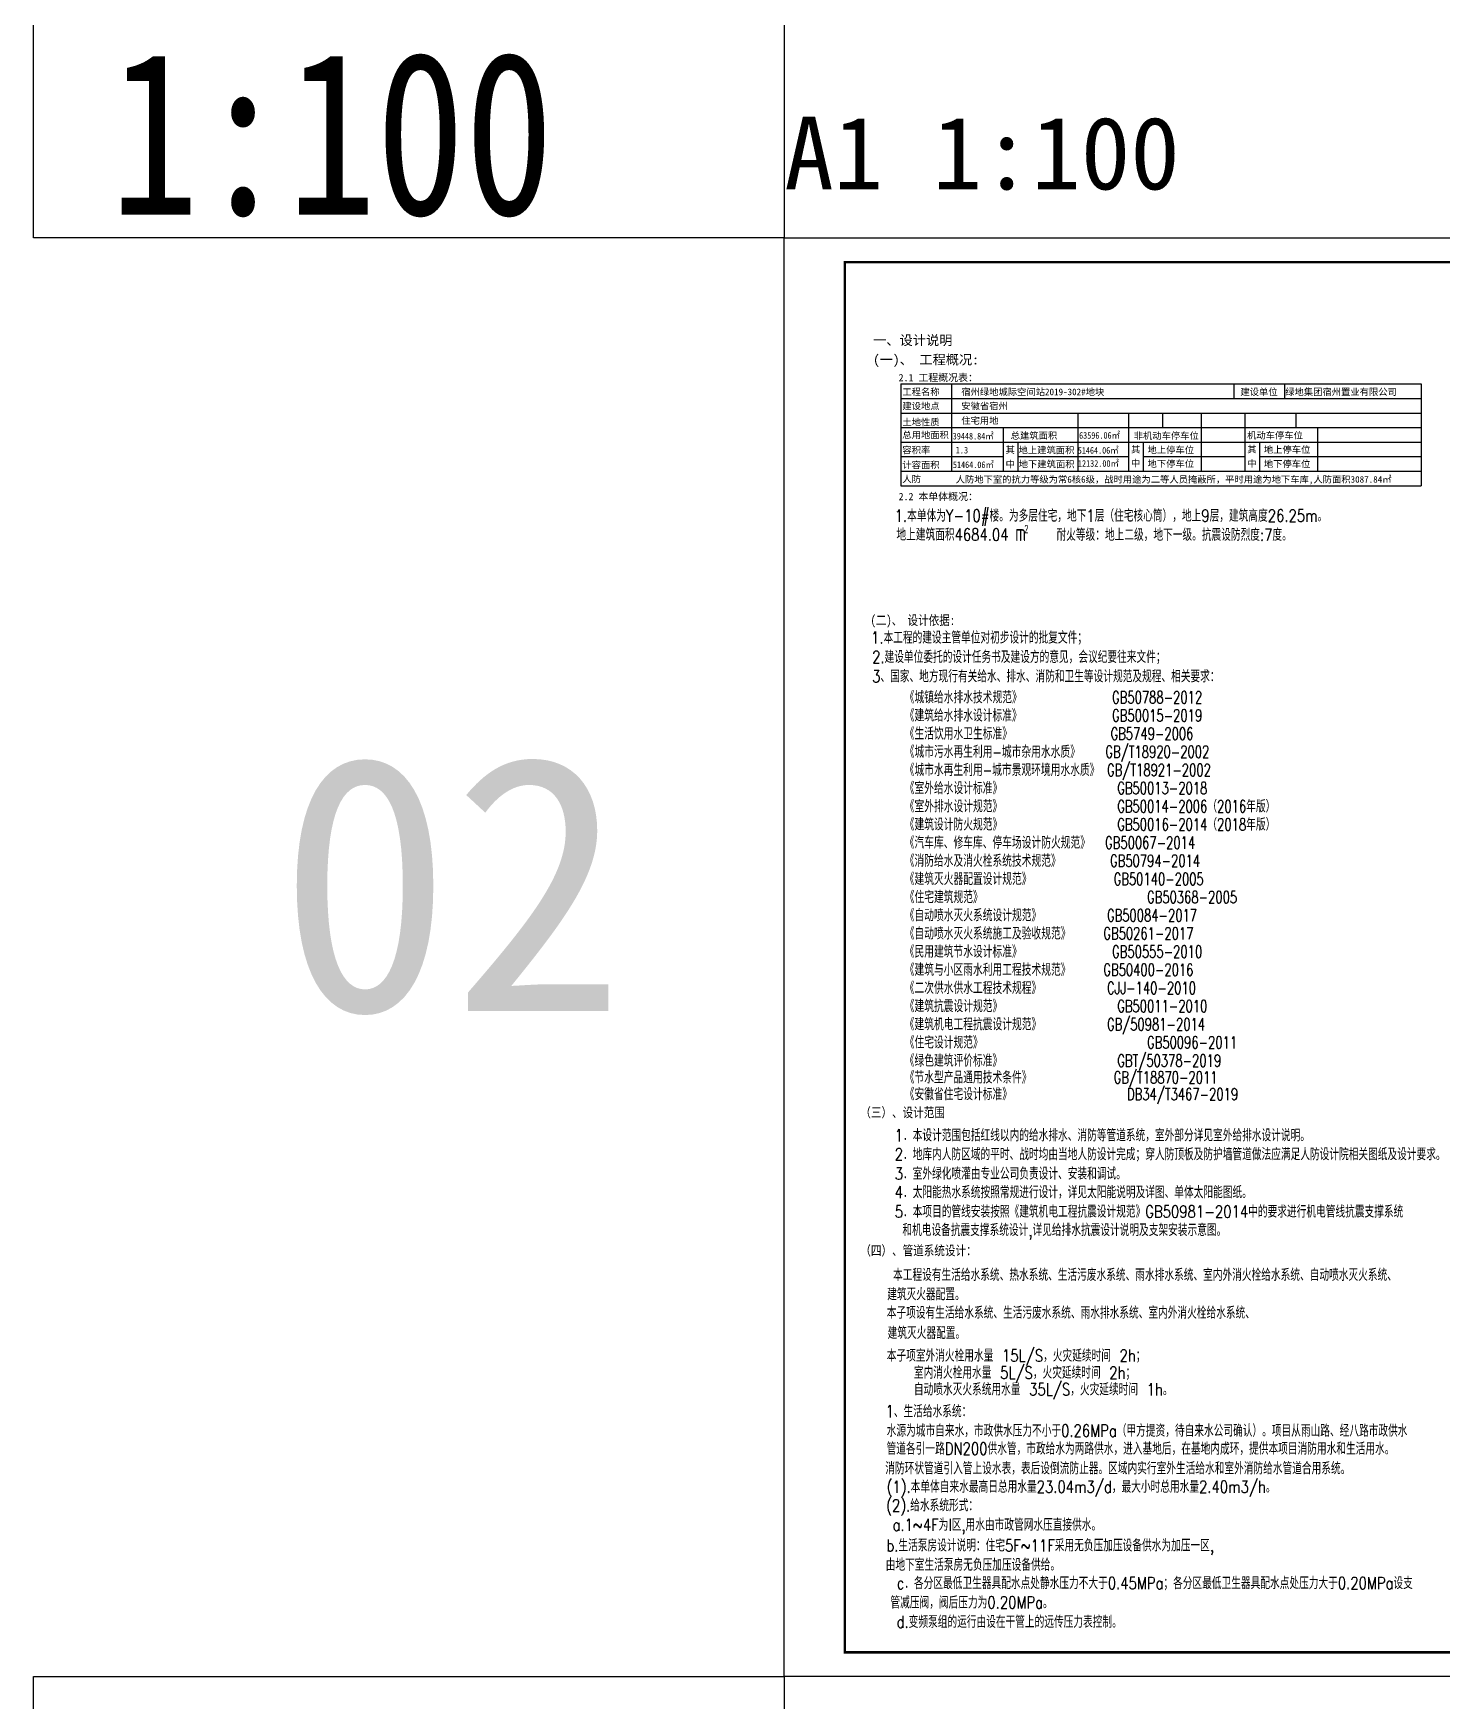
# Model space of a CAD drawing. Extents: x 27938 to 650306, y -92720 to 1524912.
# Drawn here: x 229214 to 287352, y 1028080 to 1096917 of the extents above; entities that cross this region are included whole.
import ezdxf
from ezdxf.enums import TextEntityAlignment as Align

# ---------------------------------------------------------------- set-up
doc = ezdxf.new("R2010")
doc.units = 0
doc.header["$LTSCALE"] = 1000
doc.header["$MEASUREMENT"] = 0
for name, color, linetype in [('0s_水标注', 7, 'Continuous'), ('7', 7, 'Continuous'), ('DIM_SYMB', 3, 'Continuous'), ('PUB_TEXT', 4, 'Continuous'), ('图框', 140, 'Continuous')]:
    doc.layers.add(name, color=color, linetype=linetype)
doc.layers.add('yichutu', color=7, linetype='Continuous', true_color=0xffffff, plot=False)
doc.styles.add('-黑体', font='simhei.ttf', dxfattribs={"width": 0.8})
doc.styles.add('_TCH_LABEL', font='simhei.ttf')
doc.styles.add('C', font='simhei.ttf')
doc.styles.add('CC', font='', dxfattribs={"height": 400})
doc.styles.add('HZ', font='txt', dxfattribs={"bigfont": 'hztxt'})
doc.styles.add('文字说明', font='GBENOR', dxfattribs={"width": 0.8, "bigfont": 'HZTXT'})
doc.styles.add('黑体', font='simhei.ttf')
doc.styles.get('CC').set_extended_font_data('SimSun')

# ---------------------------------------------------------------- blocks, each defined once
blk = doc.blocks.new('TK')
at = {"layer": '图框'}
blk.add_lwpolyline([(465375, 548714), (549475, 548714), (549475, 489314), (465375, 489314)], close=True, dxfattribs=at)
blk.add_lwpolyline([(465375, 548714), (549475, 548714), (549475, 489314), (465375, 489314)], close=True, dxfattribs=at)
at = {"layer": '图框', "const_width": 100}
blk.add_lwpolyline([(548475, 490314), (548475, 547714), (467875, 547714), (467875, 490314)], close=True, dxfattribs=at)
blk = doc.blocks.new('yct-841-594-84100-59399.9999999999-100-1000.0')
at = {"layer": 'yichutu', "color": 7, "true_color": 0xffffff}
blk.add_lwpolyline([(0, 0), (0, 59400), (84100, 59400), (84100, 0)], close=True, dxfattribs=at)
at = {"layer": 'yichutu', "color": 7, "true_color": 0xffffff, "style": '_TCH_LABEL'}
blk.add_text('A1 1:100', height=3000, dxfattribs=at).set_placement((0, 61400))

msp = doc.modelspace()

# ---------------------------------------------------------------- linework, layer by layer
at = {"layer": '7', "color": 0}
for p, q in [((265022, 1082440.2), (286506.1, 1082440.2)), ((265022, 1082440.2), (265022, 1078240.2)), ((267122, 1082440.2), (267122, 1078840.2)), ((278779.6, 1082440.2), (278779.6, 1081840.2)), ((280860.7, 1082440.2), (280860.7, 1081840.2)), ((286506.1, 1082440.2), (286506.1, 1078240.2)), ((265022, 1081840.2), (286506.1, 1081840.2)), ((265022, 1081240.2), (286506.1, 1081240.2)), ((272330.1, 1081240.2), (272330.1, 1078840.2)), ((274429.8, 1081240.2), (274429.8, 1078840.2)), ((275829.8, 1081240.2), (275829.8, 1080640.2)), ((277429.8, 1081240.2), (277429.8, 1078840.2)), ((279229.8, 1081240.2), (279229.8, 1078840.2)), ((281332.6, 1081240.2), (281332.6, 1080640.2)), ((265022, 1080640.2), (286506.1, 1080640.2)), ((269249.8, 1080640.2), (269249.8, 1078840.2)), ((282229.8, 1080640.2), (282229.8, 1078840.2)), ((265022, 1080040.2), (286506.1, 1080040.2)), ((265022, 1079440.2), (269249.8, 1079440.2)), ((269849.8, 1080040.2), (269849.8, 1078840.2)), ((269849.8, 1079440.2), (274429.8, 1079440.2)), ((275029.8, 1080040.2), (275029.8, 1078840.2)), ((275029.8, 1079440.2), (279229.8, 1079440.2)), ((279829.8, 1080040.2), (279829.8, 1078840.2)), ((279829.8, 1079440.2), (286506.1, 1079440.2)), ((265022, 1078840.2), (286506.1, 1078840.2)), ((265022, 1078240.2), (286506.1, 1078240.2))]:
    msp.add_line(p, q, dxfattribs=at)
at = {"layer": '图框', "color": 2}
for points in [[(260214.1, 1088473.7), (229214.1, 1088473.7), (229214.1, 1106473.7), (260214.1, 1106473.7)], [(260214.1, 1011073.7), (229214.1, 1011073.7), (229214.1, 1029073.7), (260214.1, 1029073.7)]]:
    msp.add_lwpolyline(points, close=True, dxfattribs=at)

# ---------------------------------------------------------------- block references
msp.add_blockref('TK', (-205160.9, 539760))
at = {"layer": 'yichutu'}
msp.add_blockref('yct-841-594-84100-59399.9999999999-100-1000.0', (260214.1, 1029073.7), dxfattribs=at)

# ---------------------------------------------------------------- texts
at = {"layer": '0s_水标注', "color": 0, "width": 0.8}
for s, height, style, p in [('1.本单体为Y-10#楼。为多层住宅，地下1层（住宅核心筒），地上9层，建筑高度26.25m。', 500, 'HZ', (264772.8, 1076753.8)), ('地上建筑面积4684.04      。', 500, 'HZ', (264843.9, 1075972.3)), ('耐火等级：地上二级，地下一级。抗震设防烈度:7度。', 500, 'HZ', (271451.9, 1075963.8)), ('(二)、 设计依据:', 400, '-黑体', (263777, 1072489.9)), ('1.本工程的建设主管单位对初步设计的批复文件；', 500, 'HZ', (263797.9, 1071720.4)), ('2.建设单位委托的设计任务书及建设方的意见，会议纪要往来文件；', 500, 'HZ', (263840.8, 1070920.4)), ('3、国家、地方现行有关给水、排水、消防和卫生等设计规范及规程、相关要求：', 500, 'HZ', (263840.8, 1070120.4)), ('（三）、设计范围', 400, '-黑体', (263353.6, 1052166.6)), ('    1．本设计范围包括红线以内的给水排水、消防等管道系统，室外部分详见室外给排水设计说明。', 500, 'HZ', (263222.5, 1051172)), ('    2．地库内人防区域的平时、战时均由当地人防设计完成；穿人防顶板及防护墙管道做法应满足人防设计院相关图纸及设计要求。 ', 500, 'HZ', (263222.5, 1050390.3)), ('    3．室外绿化喷灌由专业公司负责设计、安装和调试。', 500, 'HZ', (263222.5, 1049590.3)), ('    4．太阳能热水系统按照常规进行设计，详见太阳能说明及详图、单体太阳能图纸。', 500, 'HZ', (263222.5, 1048822)), ('    5．本项目的管线安装按照《建筑机电工程抗震设计规范》GB50981-2014中的要求进行机电管线抗震支撑系统', 500, 'HZ', (263222.5, 1048022)), ('和机电设备抗震支撑系统设计,详见给排水抗震设计说明及支架安装示意图。', 500, 'HZ', (265090.2, 1047261.1)), ('（四）、管道系统设计： ', 400, '-黑体', (263353.6, 1046466.1)), ('   本工程设有生活给水系统、热水系统、生活污废水系统、雨水排水系统、室内外消火栓给水系统、自动喷水灭火系统、', 499.995, 'HZ', (263542.4, 1045408.4)), ('建筑灭火器配置。', 499.99, 'HZ', (264463.5, 1044608.4)), ('本子项设有生活给水系统、生活污废水系统、雨水排水系统、室内外消火栓给水系统、', 499.995, 'HZ', (264445.4, 1043845.8)), ('建筑灭火器配置。', 499.99, 'HZ', (264481.1, 1043011.4)), ('本子项室外消火栓用水量 15L/S，火灾延续时间 2h；', 499.995, 'HZ', (264445.4, 1042075.9)), ('室内消火栓用水量 5L/S，火灾延续时间 2h；', 499.995, 'HZ', (265565.7, 1041372.4)), ('自动喷水灭火系统用水量 35L/S，火灾延续时间 1h。', 499.995, 'HZ', (265565.7, 1040682)), ('1、生活给水系统：', 499.99, 'HZ', (264393.5, 1039775.6)), ('水源为城市自来水，市政供水压力不小于0.26MPa（甲方提资，待自来水公司确认）。项目从雨山路、经八路市政供水', 499.995, 'HZ', (264443.9, 1038975.6)), ('管道各引一路DN200供水管，市政给水为两路供水，进入基地后，在基地内成环，提供本项目消防用水和生活用水。', 499.995, 'HZ', (264437.7, 1038234.5)), ('消防环状管道引入管上设水表，表后设倒流防止器。区域内实行室外生活给水和室外消防给水管道合用系统。', 499.995, 'HZ', (264384.4, 1037422.4)), ('(1).本单体自来水最高日总用水量23.04m3/d，最大小时总用水量2.40m3/h。', 499.995, 'HZ', (264439.2, 1036660.8)), ('(2).给水系统形式：', 500, 'HZ', (264420.6, 1035891.2)), ('   a.1~4F为I区,用水由市政管网水压直接供水。', 499.995, 'HZ', (263523.2, 1035091.2)), ('b.生活泵房设计说明：住宅5F~11F采用无负压加压设备供水为加压一区,', 499.995, 'HZ', (264428.6, 1034239)), ('由地下室生活泵房无负压加压设备供给。', 499.995, 'HZ', (264401.1, 1033439)), ('   c．各分区最低卫生器具配水点处静水压力不大于0.45MPa；各分区最低卫生器具配水点处压力大于0.20MPa设支', 500, 'HZ', (263698, 1032683.7)), ('管减压阀，阀后压力为0.20MPa。', 500, 'HZ', (264597.4, 1031883.7)), ('   d.变频泵组的运行由设在干管上的远传压力表控制。', 500, 'HZ', (263689.5, 1031083.7))]:
    msp.add_text(s, height=height, dxfattribs=dict(at, style=style)).set_placement(p)
at = {"layer": '0s_水标注', "color": 0, "insert": (263883.6, 1084446.9), "char_height": 399.913, "width": 21570.464, "attachment_point": 1, "line_spacing_factor": 1.200263, "style": 'HZ'}
msp.add_mtext('{\\fSimHei|b0|i0|c134|p2;一、设计说明\\P(一)、 工程概况:}', dxfattribs=at)
at = {"layer": '7', "color": 0, "style": 'CC'}
for s, height, p in [('2.1 工程概况表：', 300, (264935.8, 1082552.8)), ('工程名称', 274.29, (265090.1, 1081976.6)), ('宿州绿地城际空间站2019-302#地块', 274.286, (267521.8, 1081976.6)), ('建设单位', 274.29, (279044.8, 1081976.6)), ('绿地集团宿州置业有限公司 ', 274.286, (280895.9, 1081976.6)), ('建设地点', 274.29, (265090.1, 1081391.5)), ('安徽省宿州', 274.29, (267521.8, 1081391.5)), ('土地性质', 274.29, (265090.1, 1080726.7)), ('住宅用地', 274.29, (267521.8, 1080791.5)), ('总用地面积', 274.29, (265090.1, 1080196.6)), ('总建筑面积', 274.29, (269562, 1080173.4)), ('非机动车停车位', 274.29, (274639.8, 1080165.2)), ('机动车停车位', 274.29, (279321.2, 1080181.4)), ('容积率', 274.29, (265090.1, 1079572.4)), ('其', 274.3, (269350.9, 1079582.7)), ('地上建筑面积', 274.29, (269888.1, 1079572.4)), ('其', 274.3, (274530.9, 1079603.1)), ('地上停车位', 274.29, (275212, 1079582.7)), ('其', 274.3, (279330.9, 1079607)), ('地上停车位', 274.29, (280012, 1079593.1)), ('人防', 274.29, (265090.1, 1078378.1)), ('计容面积', 274.29, (265090.1, 1078960.5)), ('人防地下室的抗力等级为常6核6级，战时用途为二等人员掩蔽所，平时用途为地下车库,人防面积3087.84㎡', 274.286, (267290, 1078364)), ('中', 274.3, (269350.9, 1078991.1)), ('地下建筑面积', 274.29, (269892, 1078991.1)), ('中', 274.3, (274530.9, 1079032.1)), ('地下停车位', 274.29, (275212, 1079011.6)), ('中', 274.3, (279330.9, 1079021.8)), ('地下停车位', 274.29, (280012, 1079001.4)), ('2.2 本单体概况：', 300, (264935.8, 1077643))]:
    msp.add_text(s, height=height, dxfattribs=at).set_placement(p)
for s, width, p in [('39448.84㎡', 0.9, (267168.4, 1080150.2)), ('63596.06㎡', 0.9, (272384.4, 1080181.4)), ('1.3', 0.8, (267290, 1079572.4)), ('51464.06㎡', 0.9, (272330.1, 1079563.9)), ('51464.06㎡', 0.9, (267176.3, 1078970.7)), ('12132.00㎡', 0.9, (272338.3, 1079021.8))]:
    msp.add_text(s, height=274.29, dxfattribs=dict(at, width=width)).set_placement(p)
at = {"layer": 'DIM_SYMB', "color": 6, "style": 'C'}
msp.add_text('02', height=10514.77, dxfattribs=at).set_placement((239331, 1056557.6))
at = {"layer": 'PUB_TEXT', "color": 0, "style": '文字说明', "width": 0.8}
msp.add_text('2', height=349.9, dxfattribs=at).set_placement((270209, 1076451.5), align=Align.MIDDLE)
at = {"layer": 'PUB_TEXT', "color": 0}
for s, height, style, width, p in [('m', 699.8, '文字说明', 0.8, (269748.9, 1075955.5)), ('   《城镇给水排水技术规范》           GB50788-2012', 500, 'HZ', 0.7, (264169.4, 1069254.5)), ('   《建筑给水排水设计标准》           GB50015-2019', 500, 'HZ', 0.7, (264169.4, 1068504.5)), ('   《生活饮用水卫生标准》            GB5749-2006', 500, 'HZ', 0.7, (264169.4, 1067754.5)), ('   《城市污水再生利用-城市杂用水水质》   GB/T18920-2002', 500, 'HZ', 0.7, (264169.4, 1067004.5)), ('   《城市水再生利用-城市景观环境用水水质》 GB/T18921-2002', 500, 'HZ', 0.7, (264169.4, 1066254.5)), ('   《室外给水设计标准》              GB50013-2018', 500, 'HZ', 0.7, (264169.4, 1065504.5)), ('   《室外排水设计规范》              GB50014-2006（2016年版）', 500, 'HZ', 0.7, (264169.4, 1064754.5)), ('   《建筑设计防火规范》              GB50016-2014（2018年版）', 500, 'HZ', 0.7, (264169.4, 1064004.5)), ('   《汽车库、修车库、停车场设计防火规范》  GB50067-2014', 500, 'HZ', 0.7, (264169.4, 1063254.5)), ('   《消防给水及消火栓系统技术规范》      GB50794-2014', 500, 'HZ', 0.7, (264169.4, 1062504.5)), ('   《建筑灭火器配置设计规范》          GB50140-2005', 500, 'HZ', 0.7, (264169.4, 1061754.5)), ('   《住宅建筑规范》                    GB50368-2005', 500, 'HZ', 0.7, (264169.4, 1061004.5)), ('   《自动喷水灭火系统设计规范》        GB50084-2017', 500, 'HZ', 0.7, (264169.4, 1060254.5)), ('   《自动喷水灭火系统施工及验收规范》    GB50261-2017', 500, 'HZ', 0.7, (264169.4, 1059504.5)), ('   《民用建筑节水设计标准》           GB50555-2010', 500, 'HZ', 0.7, (264169.4, 1058754.5)), ('   《建筑与小区雨水利用工程技术规范》    GB50400-2016', 500, 'HZ', 0.7, (264169.4, 1058004.5)), ('   《二次供水供水工程技术规程》        CJJ-140-2010', 500, 'HZ', 0.7, (264169.4, 1057254.5)), ('   《建筑抗震设计规范》              GB50011-2010', 500, 'HZ', 0.7, (264169.4, 1056504.5)), ('   《建筑机电工程抗震设计规范》        GB/50981-2014', 500, 'HZ', 0.7, (264169.4, 1055754.5)), ('   《住宅设计规范》                    GB50096-2011', 500, 'HZ', 0.7, (264169.4, 1055004.5)), ('   《绿色建筑评价标准》              GBT/50378-2019', 500, 'HZ', 0.7, (264169.4, 1054254.5)), ('   《节水型产品通用技术条件》          GB/T18870-2011', 500, 'HZ', 0.7, (264169.4, 1053560.2)), ('   《安徽省住宅设计标准》              DB34/T3467-2019', 500, 'HZ', 0.7, (264169.4, 1052870.2))]:
    msp.add_text(s, height=height, dxfattribs=dict(at, style=style, width=width)).set_placement(p)
at = {"layer": '图框', "color": 2, "style": '黑体', "width": 0.8}
msp.add_text('1:100', height=6729.45, dxfattribs=at).set_placement((232377.3, 1089430.4))

doc.saveas('drawing.dxf')
